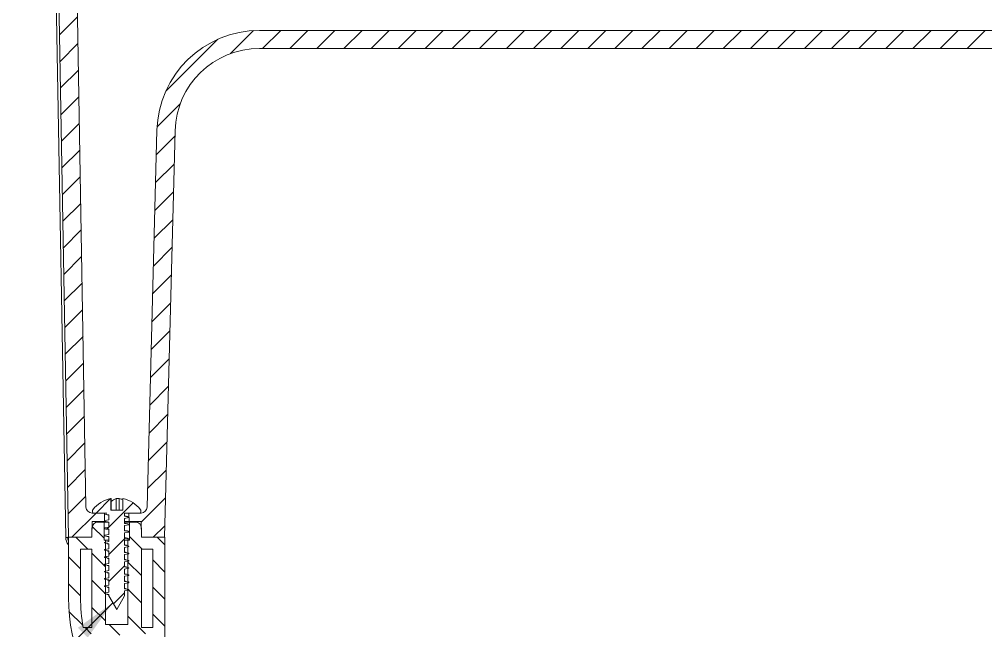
# Model space of a CAD drawing. Extents: x 14808 to 20058, y -13198 to -11680.
# Drawn here: x 15736.1 to 15816.2, y -12215.8 to -12165.2 of the extents above; entities that cross this region are included whole.
import ezdxf

# ---------------------------------------------------------------- set-up
doc = ezdxf.new("R2010")
doc.units = 0
doc.header["$LTSCALE"] = 7
doc.header["$MEASUREMENT"] = 0
doc.layers.get('0').update_dxf_attribs({"color": 2, "linetype": 'CONTINUOUS'})
doc.layers.add('D', color=2, linetype='CONTINUOUS')
doc.layers.add('DWG', color=7, linetype='CONTINUOUS')
doc.styles.add('GHS', font='romans', dxfattribs={"bigfont": 'ghs'})
doc.dimstyles.new('STANDARD$7', dxfattribs={"dimtxt": 3.5, "dimasz": 3, "dimexe": 1, "dimexo": 0.0625, "dimgap": 1, "dimtad": 1, "dimdec": 4, "dimzin": 0, "dimdsep": 46, "dimtxsty": 'GHS', "dimcen": 1, "dimclrt": 2, "dimadec": 0, "dimazin": 0, "dimtfac": 1, "dimtdec": 4, "dimtofl": 0, "dimtmove": 0, "dimatfit": 3, "dimfxl": 1, "dimtolj": 1, "dimtzin": 0, "dimarcsym": 0})
pattern_1 = [(45, (16191.9034, -11909.3088), (-1.122532, 1.122532), [])]

msp = doc.modelspace()

# ---------------------------------------------------------------- hatches: boundary and pattern name
at = {"linetype": 'Continuous', "lineweight": 0}
h = msp.add_hatch(dxfattribs=at)
h.set_pattern_fill('ANSI31', color=2, scale=0.5, style=0)
h.set_pattern_definition(pattern_1)
edge = h.paths.add_edge_path(flags=0)
edge.add_line((15741.646, -12205.576), (15740.529, -12141.568))
edge.add_line((15740.529, -12141.568), (15739.029, -12141.568))
edge.add_line((15739.029, -12141.568), (15740.19, -12208.068))
edge.add_line((15740.19, -12208.068), (15742.142, -12208.068))
edge.add_line((15742.142, -12208.068), (15742.165, -12206.768))
edge.add_line((15742.165, -12206.768), (15743.167, -12206.768))
edge.add_line((15743.167, -12206.768), (15743.18, -12206.068))
edge.add_line((15743.18, -12206.068), (15742.146, -12206.068))
edge.add_ellipse((15742.146, -12205.568), major_axis=(0.5, 0), ratio=0.999976, start_angle=180.99998, end_angle=270, ccw=False)
h = msp.add_hatch(dxfattribs=at)
h.set_pattern_fill('ANSI31', color=2, scale=0.5, style=0)
h.set_pattern_definition(pattern_1)
edge = h.paths.add_edge_path(flags=0)
edge.add_line((15745.217, -12206.768), (15746.22, -12206.768))
edge.add_line((15746.22, -12206.768), (15746.242, -12208.068))
edge.add_line((15746.242, -12208.068), (15748.142, -12208.068))
edge.add_line((15748.142, -12208.068), (15749.024, -12174.384))
edge.add_arc((15756.022, -12174.568), 7, 90, 178.5, ccw=False)
edge.add_line((15756.022, -12167.568), (15928.363, -12167.568))
edge.add_arc((15928.363, -12174.568), 7, 1.5, 90, ccw=False)
edge.add_line((15935.36, -12174.384), (15936.242, -12208.068))
edge.add_line((15936.242, -12208.068), (15938.142, -12208.068))
edge.add_line((15938.142, -12208.068), (15938.165, -12206.768))
edge.add_line((15938.165, -12206.768), (15939.167, -12206.768))
edge.add_line((15939.167, -12206.768), (15939.18, -12206.068))
edge.add_line((15939.18, -12206.068), (15938.178, -12206.068))
edge.add_arc((15938.178, -12205.568), 0.5, 181.5, 270, ccw=False)
edge.add_line((15937.678, -12205.581), (15936.86, -12174.345))
edge.add_arc((15928.363, -12174.568), 8.5, 1.5, 90)
edge.add_line((15928.363, -12166.068), (15756.022, -12166.068))
edge.add_arc((15756.022, -12174.568), 8.5, 90, 178.5)
edge.add_line((15747.525, -12174.345), (15746.707, -12205.581))
edge.add_arc((15746.207, -12205.568), 0.5, 270, 358.5, ccw=False)
edge.add_line((15746.207, -12206.068), (15745.205, -12206.068))
edge.add_line((15745.205, -12206.068), (15745.217, -12206.768))
h = msp.add_hatch(dxfattribs=at)
h.set_pattern_fill('ANSI31', scale=0.5, style=0)
h.set_pattern_definition(pattern_1)
edge = h.paths.add_edge_path(flags=0)
edge.add_line((15743.542, -12212.812), (15743.542, -12212.942))
edge.add_line((15743.542, -12212.942), (15744.192, -12214.068))
edge.add_line((15744.192, -12214.068), (15744.842, -12212.942))
edge.add_line((15744.842, -12212.942), (15744.842, -12212.512))
edge.add_line((15744.842, -12212.512), (15745.192, -12212.45))
edge.add_line((15745.192, -12212.45), (15745.192, -12212.425))
edge.add_line((15745.192, -12212.425), (15745.192, -12212.4))
edge.add_line((15745.192, -12212.4), (15744.842, -12212.339))
edge.add_line((15744.842, -12212.339), (15744.842, -12211.912))
edge.add_line((15744.842, -12211.912), (15745.192, -12211.85))
edge.add_line((15745.192, -12211.85), (15745.192, -12211.825))
edge.add_line((15745.192, -12211.825), (15745.192, -12211.8))
edge.add_line((15745.192, -12211.8), (15744.842, -12211.739))
edge.add_line((15744.842, -12211.739), (15744.842, -12211.312))
edge.add_line((15744.842, -12211.312), (15745.192, -12211.25))
edge.add_line((15745.192, -12211.25), (15745.192, -12211.225))
edge.add_line((15745.192, -12211.225), (15745.192, -12211.2))
edge.add_line((15745.192, -12211.2), (15744.842, -12211.139))
edge.add_line((15744.842, -12211.139), (15744.842, -12210.712))
edge.add_line((15744.842, -12210.712), (15745.192, -12210.65))
edge.add_line((15745.192, -12210.65), (15745.192, -12210.625))
edge.add_line((15745.192, -12210.625), (15745.192, -12210.6))
edge.add_line((15745.192, -12210.6), (15744.842, -12210.539))
edge.add_line((15744.842, -12210.539), (15744.842, -12210.112))
edge.add_line((15744.842, -12210.112), (15745.192, -12210.05))
edge.add_line((15745.192, -12210.05), (15745.192, -12210.025))
edge.add_line((15745.192, -12210.025), (15745.192, -12210))
edge.add_line((15745.192, -12210), (15744.842, -12209.939))
edge.add_line((15744.842, -12209.939), (15744.842, -12209.512))
edge.add_line((15744.842, -12209.512), (15745.192, -12209.45))
edge.add_line((15745.192, -12209.45), (15745.192, -12209.425))
edge.add_line((15745.192, -12209.425), (15745.192, -12209.4))
edge.add_line((15745.192, -12209.4), (15744.842, -12209.339))
edge.add_line((15744.842, -12209.339), (15744.842, -12208.912))
edge.add_line((15744.842, -12208.912), (15745.192, -12208.85))
edge.add_line((15745.192, -12208.85), (15745.192, -12208.825))
edge.add_line((15745.192, -12208.825), (15745.192, -12208.8))
edge.add_line((15745.192, -12208.8), (15744.842, -12208.739))
edge.add_line((15744.842, -12208.739), (15744.842, -12208.312))
edge.add_line((15744.842, -12208.312), (15745.192, -12208.25))
edge.add_line((15745.192, -12208.25), (15745.192, -12208.225))
edge.add_line((15745.192, -12208.225), (15745.192, -12208.2))
edge.add_line((15745.192, -12208.2), (15744.842, -12208.139))
edge.add_line((15744.842, -12208.139), (15744.842, -12207.712))
edge.add_line((15744.842, -12207.712), (15745.192, -12207.65))
edge.add_line((15745.192, -12207.65), (15745.192, -12207.625))
edge.add_line((15745.192, -12207.625), (15745.192, -12207.6))
edge.add_line((15745.192, -12207.6), (15744.842, -12207.539))
edge.add_line((15744.842, -12207.539), (15744.842, -12207.112))
edge.add_line((15744.842, -12207.112), (15745.192, -12207.05))
edge.add_line((15745.192, -12207.05), (15745.192, -12207.025))
edge.add_line((15745.192, -12207.025), (15745.192, -12207))
edge.add_line((15745.192, -12207), (15744.842, -12206.939))
edge.add_line((15744.842, -12206.939), (15744.842, -12206.512))
edge.add_line((15744.842, -12206.512), (15745.192, -12206.45))
edge.add_line((15745.192, -12206.45), (15745.192, -12206.425))
edge.add_line((15745.192, -12206.425), (15745.192, -12206.4))
edge.add_line((15745.192, -12206.4), (15744.842, -12206.339))
edge.add_line((15744.842, -12206.339), (15744.842, -12206.068))
edge.add_line((15744.842, -12206.068), (15746.092, -12206.068))
edge.add_arc((15746.092, -12205.968), 0.1, 270, 360)
edge.add_line((15746.192, -12205.968), (15746.192, -12205.851))
edge.add_arc((15746.092, -12205.851), 0.1, 0, 37.65846)
edge.add_arc((15744.192, -12207.318), 2.5, 37.65846, 78.46304)
edge.add_line((15744.692, -12204.868), (15744.692, -12205.818))
edge.add_line((15744.692, -12205.818), (15743.692, -12205.818))
edge.add_line((15743.692, -12205.818), (15743.692, -12204.868))
edge.add_arc((15744.192, -12207.318), 2.5, 101.53696, 142.34154)
edge.add_arc((15742.292, -12205.851), 0.1, 142.34154, 180)
edge.add_line((15742.192, -12205.851), (15742.192, -12205.968))
edge.add_arc((15742.292, -12205.968), 0.1, 180, 270)
edge.add_line((15742.292, -12206.068), (15743.378, -12206.068))
edge.add_line((15743.378, -12206.068), (15743.192, -12206.1))
edge.add_line((15743.192, -12206.1), (15743.192, -12206.125))
edge.add_line((15743.192, -12206.125), (15743.192, -12206.15))
edge.add_line((15743.192, -12206.15), (15743.542, -12206.212))
edge.add_line((15743.542, -12206.212), (15743.542, -12206.639))
edge.add_line((15743.542, -12206.639), (15743.192, -12206.7))
edge.add_line((15743.192, -12206.7), (15743.192, -12206.725))
edge.add_line((15743.192, -12206.725), (15743.192, -12206.75))
edge.add_line((15743.192, -12206.75), (15743.542, -12206.812))
edge.add_line((15743.542, -12206.812), (15743.542, -12207.239))
edge.add_line((15743.542, -12207.239), (15743.192, -12207.3))
edge.add_line((15743.192, -12207.3), (15743.192, -12207.325))
edge.add_line((15743.192, -12207.325), (15743.192, -12207.35))
edge.add_line((15743.192, -12207.35), (15743.542, -12207.412))
edge.add_line((15743.542, -12207.412), (15743.542, -12207.839))
edge.add_line((15743.542, -12207.839), (15743.192, -12207.9))
edge.add_line((15743.192, -12207.9), (15743.192, -12207.925))
edge.add_line((15743.192, -12207.925), (15743.192, -12207.95))
edge.add_line((15743.192, -12207.95), (15743.542, -12208.012))
edge.add_line((15743.542, -12208.012), (15743.542, -12208.439))
edge.add_line((15743.542, -12208.439), (15743.192, -12208.5))
edge.add_line((15743.192, -12208.5), (15743.192, -12208.525))
edge.add_line((15743.192, -12208.525), (15743.192, -12208.55))
edge.add_line((15743.192, -12208.55), (15743.542, -12208.612))
edge.add_line((15743.542, -12208.612), (15743.542, -12209.039))
edge.add_line((15743.542, -12209.039), (15743.192, -12209.1))
edge.add_line((15743.192, -12209.1), (15743.192, -12209.125))
edge.add_line((15743.192, -12209.125), (15743.192, -12209.15))
edge.add_line((15743.192, -12209.15), (15743.542, -12209.212))
edge.add_line((15743.542, -12209.212), (15743.542, -12209.639))
edge.add_line((15743.542, -12209.639), (15743.192, -12209.7))
edge.add_line((15743.192, -12209.7), (15743.192, -12209.725))
edge.add_line((15743.192, -12209.725), (15743.192, -12209.75))
edge.add_line((15743.192, -12209.75), (15743.542, -12209.812))
edge.add_line((15743.542, -12209.812), (15743.542, -12210.239))
edge.add_line((15743.542, -12210.239), (15743.192, -12210.3))
edge.add_line((15743.192, -12210.3), (15743.192, -12210.325))
edge.add_line((15743.192, -12210.325), (15743.192, -12210.35))
edge.add_line((15743.192, -12210.35), (15743.542, -12210.412))
edge.add_line((15743.542, -12210.412), (15743.542, -12210.839))
edge.add_line((15743.542, -12210.839), (15743.192, -12210.9))
edge.add_line((15743.192, -12210.9), (15743.192, -12210.925))
edge.add_line((15743.192, -12210.925), (15743.192, -12210.95))
edge.add_line((15743.192, -12210.95), (15743.542, -12211.012))
edge.add_line((15743.542, -12211.012), (15743.542, -12211.439))
edge.add_line((15743.542, -12211.439), (15743.192, -12211.5))
edge.add_line((15743.192, -12211.5), (15743.192, -12211.525))
edge.add_line((15743.192, -12211.525), (15743.192, -12211.55))
edge.add_line((15743.192, -12211.55), (15743.542, -12211.612))
edge.add_line((15743.542, -12211.612), (15743.542, -12212.039))
edge.add_line((15743.542, -12212.039), (15743.192, -12212.1))
edge.add_line((15743.192, -12212.1), (15743.192, -12212.125))
edge.add_line((15743.192, -12212.125), (15743.192, -12212.15))
edge.add_line((15743.192, -12212.15), (15743.542, -12212.212))
edge.add_line((15743.542, -12212.212), (15743.542, -12212.639))
edge.add_line((15743.542, -12212.639), (15743.192, -12212.7))
edge.add_line((15743.192, -12212.7), (15743.192, -12212.725))
edge.add_line((15743.192, -12212.725), (15743.192, -12212.75))
edge.add_line((15743.192, -12212.75), (15743.542, -12212.812))
h = msp.add_hatch(dxfattribs=at)
h.set_pattern_fill('ANSI31', color=2, scale=0.5, angle=90, style=0)
h.set_pattern_definition([(135, (16191.9034, -11909.3088), (-1.122532, -1.122532), [])])
edge = h.paths.add_edge_path(flags=0)
edge.add_line((15740.192, -12208.068), (15740.192, -12213.068))
edge.add_arc((15755.192, -12213.068), 15, 180, 270)
edge.add_line((15755.192, -12228.068), (15929.192, -12228.068))
edge.add_arc((15929.192, -12213.068), 15, 270, 360)
edge.add_line((15944.192, -12213.068), (15944.192, -12208.068))
edge.add_line((15944.192, -12208.068), (15942.242, -12208.068))
edge.add_line((15942.242, -12208.068), (15942.242, -12207.318))
edge.add_arc((15941.742, -12207.318), 0.5, 0, 90)
edge.add_line((15941.742, -12206.818), (15941.242, -12206.818))
edge.add_line((15941.242, -12206.818), (15941.242, -12208.318))
edge.add_line((15941.242, -12208.318), (15941.117, -12208.318))
edge.add_line((15941.117, -12208.318), (15941.117, -12215.318))
edge.add_line((15941.117, -12215.318), (15939.267, -12215.318))
edge.add_line((15939.267, -12215.318), (15939.267, -12208.318))
edge.add_line((15939.267, -12208.318), (15939.142, -12208.318))
edge.add_line((15939.142, -12208.318), (15939.142, -12206.818))
edge.add_line((15939.142, -12206.818), (15938.642, -12206.818))
edge.add_arc((15938.642, -12207.318), 0.5, 90, 180)
edge.add_line((15938.142, -12207.318), (15938.142, -12208.068))
edge.add_line((15938.142, -12208.068), (15936.192, -12208.068))
edge.add_line((15936.192, -12208.068), (15936.192, -12218.068))
edge.add_arc((15931.192, -12218.068), 5, 270, 360, ccw=False)
edge.add_line((15931.192, -12223.068), (15753.192, -12223.068))
edge.add_arc((15753.192, -12218.068), 5, 180, 270, ccw=False)
edge.add_line((15748.192, -12218.068), (15748.192, -12208.068))
edge.add_line((15748.192, -12208.068), (15746.242, -12208.068))
edge.add_line((15746.242, -12208.068), (15746.242, -12207.318))
edge.add_arc((15745.742, -12207.318), 0.5, 0, 90)
edge.add_line((15745.742, -12206.818), (15745.242, -12206.818))
edge.add_line((15745.242, -12206.818), (15745.242, -12208.318))
edge.add_line((15745.242, -12208.318), (15745.117, -12208.318))
edge.add_line((15745.117, -12208.318), (15745.117, -12215.318))
edge.add_line((15745.117, -12215.318), (15743.267, -12215.318))
edge.add_line((15743.267, -12215.318), (15743.267, -12208.318))
edge.add_line((15743.267, -12208.318), (15743.142, -12208.318))
edge.add_line((15743.142, -12208.318), (15743.142, -12206.818))
edge.add_line((15743.142, -12206.818), (15742.642, -12206.818))
edge.add_arc((15742.642, -12207.318), 0.5, 90, 180)
edge.add_line((15742.142, -12207.318), (15742.142, -12208.068))
edge.add_line((15742.142, -12208.068), (15740.192, -12208.068))
edge = h.paths.add_edge_path(flags=0)
edge.add_line((15940.681, -12221.068), (15940.442, -12221.068))
edge.add_line((15940.442, -12221.068), (15940.442, -12216.068))
edge.add_line((15940.442, -12216.068), (15942.867, -12216.068))
edge.add_arc((15929.192, -12213.068), 14, 325.1501, 347.62637, ccw=False)
h.paths.add_polyline_path([(15746.242, -12215.568), (15746.242, -12209.068), (15747.192, -12209.068), (15747.192, -12215.568)], flags=0)
edge = h.paths.add_edge_path(flags=0)
edge.add_line((15942.242, -12215.568), (15942.242, -12209.068))
edge.add_line((15942.242, -12209.068), (15943.192, -12209.068))
edge.add_line((15943.192, -12209.068), (15943.192, -12213.068))
edge.add_arc((15929.192, -12213.068), 14, 349.71344, 360, ccw=False)
edge.add_line((15942.967, -12215.568), (15942.242, -12215.568))
h.paths.add_polyline_path([(15776.942, -12224.068), (15776.942, -12227.068), (15764.442, -12227.068), (15764.442, -12224.068)], flags=0)
h.paths.add_polyline_path([(15802.942, -12224.068), (15802.942, -12227.068), (15790.442, -12227.068), (15790.442, -12224.068)], flags=0)
h.paths.add_polyline_path([(15828.942, -12224.068), (15828.942, -12227.068), (15816.442, -12227.068), (15816.442, -12224.068)], flags=0)
edge = h.paths.add_edge_path(flags=0)
edge.add_arc((15931.192, -12218.068), 6, 270, 286.95776)
edge.add_line((15932.942, -12223.807), (15932.942, -12226.556))
edge.add_arc((15929.192, -12213.068), 14, 270, 285.53679, ccw=False)
edge.add_line((15929.192, -12227.068), (15920.442, -12227.068))
edge.add_line((15920.442, -12227.068), (15920.442, -12224.068))
edge.add_line((15920.442, -12224.068), (15931.192, -12224.068))
h.paths.add_polyline_path([(15894.442, -12227.068), (15894.442, -12224.068), (15906.942, -12224.068), (15906.942, -12227.068)], flags=0)
h.paths.add_polyline_path([(15868.442, -12227.068), (15868.442, -12224.068), (15880.942, -12224.068), (15880.942, -12227.068)], flags=0)
h.paths.add_polyline_path([(15842.442, -12227.068), (15842.442, -12224.068), (15854.942, -12224.068), (15854.942, -12227.068)], flags=0)
edge = h.paths.add_edge_path(flags=0)
edge.add_line((15743.942, -12216.068), (15743.942, -12221.068))
edge.add_line((15743.942, -12221.068), (15743.703, -12221.068))
edge.add_arc((15755.192, -12213.068), 14, 192.37363, 214.8499, ccw=False)
edge.add_line((15741.517, -12216.068), (15743.942, -12216.068))
edge = h.paths.add_edge_path(flags=0)
edge.add_line((15747.996, -12221.068), (15744.442, -12221.068))
edge.add_line((15744.442, -12221.068), (15744.442, -12216.068))
edge.add_line((15744.442, -12216.068), (15747.192, -12216.068))
edge.add_line((15747.192, -12216.068), (15747.192, -12218.068))
edge.add_arc((15753.192, -12218.068), 6, 180, 210)
edge = h.paths.add_edge_path(flags=0)
edge.add_line((15939.942, -12221.568), (15939.942, -12222.036))
edge.add_arc((15929.192, -12213.068), 14, 287.67224, 320.16185, ccw=False)
edge.add_line((15933.442, -12226.407), (15933.442, -12223.63))
edge.add_arc((15931.192, -12218.068), 6, 292.02431, 324.31467)
edge.add_line((15936.066, -12221.568), (15939.942, -12221.568))
edge = h.paths.add_edge_path(flags=0)
edge.add_line((15744.442, -12222.036), (15744.442, -12221.568))
edge.add_line((15744.442, -12221.568), (15748.319, -12221.568))
edge.add_arc((15753.192, -12218.068), 6, 215.68533, 247.97569)
edge.add_line((15750.942, -12223.63), (15750.942, -12226.407))
edge.add_arc((15755.192, -12213.068), 14, 219.83815, 252.32776, ccw=False)
edge = h.paths.add_edge_path(flags=0)
edge.add_line((15937.192, -12216.068), (15939.942, -12216.068))
edge.add_line((15939.942, -12216.068), (15939.942, -12221.068))
edge.add_line((15939.942, -12221.068), (15936.388, -12221.068))
edge.add_arc((15931.192, -12218.068), 6, 330, 360)
edge.add_line((15937.192, -12218.068), (15937.192, -12216.068))
edge = h.paths.add_edge_path(flags=0)
edge.add_line((15742.142, -12209.068), (15742.142, -12215.568))
edge.add_line((15742.142, -12215.568), (15741.417, -12215.568))
edge.add_arc((15755.192, -12213.068), 14, 180, 190.28656, ccw=False)
edge.add_line((15741.192, -12213.068), (15741.192, -12209.068))
edge.add_line((15741.192, -12209.068), (15742.142, -12209.068))
h.paths.add_polyline_path([(15938.142, -12209.068), (15938.142, -12215.568), (15937.192, -12215.568), (15937.192, -12209.068)], flags=0)
h.paths.add_polyline_path([(15841.942, -12224.068), (15841.942, -12227.068), (15829.442, -12227.068), (15829.442, -12224.068)], flags=0)
h.paths.add_polyline_path([(15855.442, -12227.068), (15855.442, -12224.068), (15867.942, -12224.068), (15867.942, -12227.068)], flags=0)
h.paths.add_polyline_path([(15881.442, -12227.068), (15881.442, -12224.068), (15893.942, -12224.068), (15893.942, -12227.068)], flags=0)
h.paths.add_polyline_path([(15907.442, -12227.068), (15907.442, -12224.068), (15919.942, -12224.068), (15919.942, -12227.068)], flags=0)
h.paths.add_polyline_path([(15815.942, -12224.068), (15815.942, -12227.068), (15803.442, -12227.068), (15803.442, -12224.068)], flags=0)
h.paths.add_polyline_path([(15789.942, -12224.068), (15789.942, -12227.068), (15777.442, -12227.068), (15777.442, -12224.068)], flags=0)
edge = h.paths.add_edge_path(flags=0)
edge.add_line((15763.942, -12227.068), (15755.192, -12227.068))
edge.add_arc((15755.192, -12213.068), 14, 254.46321, 270, ccw=False)
edge.add_line((15751.442, -12226.556), (15751.442, -12223.807))
edge.add_arc((15753.192, -12218.068), 6, 253.04224, 270)
edge.add_line((15753.192, -12224.068), (15763.942, -12224.068))
edge.add_line((15763.942, -12224.068), (15763.942, -12227.068))

# ---------------------------------------------------------------- linework, layer by layer
at = {"color": 7, "linetype": 'Continuous', "lineweight": 15}
for p, q in [((15928.363, -12166.068), (15756.022, -12166.068)), ((15928.363, -12167.568), (15756.022, -12167.568)), ((15747.525, -12174.345), (15746.707, -12205.581)), ((15749.024, -12174.384), (15748.142, -12208.068)), ((15743.692, -12204.868), (15743.692, -12205.818)), ((15743.692, -12204.868), (15743.741, -12204.868)), ((15743.741, -12205.818), (15743.741, -12204.868)), ((15744.154, -12204.868), (15744.408, -12204.868)), ((15744.154, -12205.818), (15744.154, -12204.868)), ((15744.408, -12205.818), (15744.408, -12204.868)), ((15744.691, -12204.868), (15744.692, -12204.868)), ((15744.691, -12205.818), (15744.691, -12204.868)), ((15744.692, -12205.818), (15744.692, -12204.868)), ((15742.146, -12206.068), (15743.18, -12206.068)), ((15742.192, -12205.968), (15742.192, -12205.851)), ((15743.378, -12206.068), (15742.292, -12206.068)), ((15743.167, -12206.768), (15743.18, -12206.068)), ((15743.378, -12206.068), (15743.192, -12206.1)), ((15743.192, -12206.1), (15743.192, -12206.125)), ((15743.192, -12206.125), (15743.192, -12206.15)), ((15743.192, -12206.15), (15743.542, -12206.212)), ((15743.311, -12206.196), (15743.192, -12206.15)), ((15743.542, -12206.639), (15743.542, -12206.212)), ((15743.692, -12205.818), (15744.692, -12205.818)), ((15746.092, -12206.068), (15744.842, -12206.068)), ((15744.842, -12206.068), (15744.842, -12206.339)), ((15745.192, -12206.4), (15744.842, -12206.339)), ((15744.842, -12206.512), (15745.192, -12206.45)), ((15744.842, -12206.512), (15744.842, -12206.939)), ((15745.192, -12206.425), (15745.192, -12206.4)), ((15745.192, -12206.45), (15745.192, -12206.425)), ((15745.205, -12206.068), (15745.217, -12206.768)), ((15745.205, -12206.068), (15746.207, -12206.068)), ((15746.192, -12205.851), (15746.192, -12205.968)), ((15742.142, -12208.068), (15742.165, -12206.768)), ((15742.142, -12208.068), (15742.142, -12207.318)), ((15743.167, -12206.768), (15742.165, -12206.768)), ((15742.642, -12206.818), (15743.142, -12206.818)), ((15743.142, -12208.318), (15743.142, -12206.818)), ((15743.142, -12206.818), (15743.542, -12206.818)), ((15743.167, -12206.768), (15743.289, -12206.768)), ((15743.542, -12206.639), (15743.192, -12206.7)), ((15743.192, -12206.7), (15743.192, -12206.725)), ((15743.192, -12206.725), (15743.192, -12206.75)), ((15743.192, -12206.75), (15743.542, -12206.812)), ((15743.542, -12207.239), (15743.192, -12207.3)), ((15743.192, -12207.3), (15743.192, -12207.325)), ((15743.542, -12207.239), (15743.542, -12206.812)), ((15744.842, -12206.768), (15745.217, -12206.768)), ((15744.842, -12206.818), (15745.242, -12206.818)), ((15745.192, -12207), (15744.842, -12206.939)), ((15744.842, -12207.112), (15745.192, -12207.05)), ((15744.842, -12207.112), (15744.842, -12207.539)), ((15745.192, -12207.025), (15745.192, -12207)), ((15745.192, -12207.05), (15745.192, -12207.025)), ((15746.22, -12206.768), (15745.217, -12206.768)), ((15745.242, -12206.818), (15745.242, -12208.318)), ((15745.242, -12206.818), (15745.742, -12206.818)), ((15746.22, -12206.768), (15746.242, -12208.068)), ((15746.242, -12207.318), (15746.242, -12208.068)), ((15739.966, -12208.085), (15740.137, -12208.085)), ((15740.137, -12208.068), (15740.19, -12208.068)), ((15740.137, -12208.085), (15740.137, -12208.068)), ((15740.19, -12208.068), (15742.142, -12208.068)), ((15740.192, -12208.068), (15742.142, -12208.068)), ((15740.192, -12213.068), (15740.192, -12208.068)), ((15743.192, -12207.325), (15743.192, -12207.35)), ((15743.192, -12207.35), (15743.542, -12207.412)), ((15743.542, -12207.839), (15743.192, -12207.9)), ((15743.192, -12207.9), (15743.192, -12207.925)), ((15743.192, -12207.925), (15743.192, -12207.95)), ((15743.192, -12207.95), (15743.542, -12208.012)), ((15743.542, -12207.839), (15743.542, -12207.412)), ((15743.542, -12208.439), (15743.542, -12208.012)), ((15745.192, -12207.6), (15744.842, -12207.539)), ((15744.842, -12207.712), (15745.192, -12207.65)), ((15744.842, -12207.712), (15744.842, -12208.139)), ((15745.192, -12207.625), (15745.192, -12207.6)), ((15745.192, -12207.65), (15745.192, -12207.625)), ((15746.242, -12208.068), (15748.192, -12208.068)), ((15746.242, -12208.068), (15748.142, -12208.068)), ((15748.192, -12208.068), (15748.192, -12218.068)), ((15743.142, -12208.318), (15743.267, -12208.318)), ((15743.542, -12208.439), (15743.192, -12208.5)), ((15743.192, -12208.5), (15743.192, -12208.525)), ((15743.192, -12208.525), (15743.192, -12208.55)), ((15743.192, -12208.55), (15743.542, -12208.612)), ((15743.267, -12215.318), (15743.267, -12208.318)), ((15743.267, -12208.318), (15743.542, -12208.318)), ((15743.542, -12209.039), (15743.542, -12208.612)), ((15745.192, -12208.2), (15744.842, -12208.139)), ((15744.842, -12208.312), (15745.192, -12208.25)), ((15744.842, -12208.312), (15744.842, -12208.739)), ((15744.842, -12208.318), (15745.117, -12208.318)), ((15745.192, -12208.8), (15744.842, -12208.739)), ((15744.842, -12208.912), (15745.192, -12208.85)), ((15744.842, -12208.912), (15744.842, -12209.339)), ((15745.192, -12208.2), (15745.074, -12208.154)), ((15745.117, -12208.318), (15745.117, -12215.318)), ((15745.117, -12208.318), (15745.242, -12208.318)), ((15745.192, -12208.225), (15745.192, -12208.2)), ((15745.192, -12208.25), (15745.192, -12208.225)), ((15745.192, -12208.825), (15745.192, -12208.8)), ((15745.192, -12208.85), (15745.192, -12208.825)), ((15741.192, -12209.068), (15742.142, -12209.068)), ((15741.192, -12213.068), (15741.192, -12209.068)), ((15742.142, -12215.568), (15742.142, -12209.068)), ((15743.542, -12209.039), (15743.192, -12209.1)), ((15743.192, -12209.1), (15743.192, -12209.125)), ((15743.192, -12209.125), (15743.192, -12209.15)), ((15743.192, -12209.15), (15743.542, -12209.212)), ((15743.542, -12209.639), (15743.192, -12209.7)), ((15743.192, -12209.7), (15743.192, -12209.725)), ((15743.542, -12209.639), (15743.542, -12209.212)), ((15745.192, -12209.4), (15744.842, -12209.339)), ((15744.842, -12209.512), (15745.192, -12209.45)), ((15744.842, -12209.512), (15744.842, -12209.939)), ((15745.192, -12209.425), (15745.192, -12209.4)), ((15745.192, -12209.45), (15745.192, -12209.425)), ((15746.242, -12209.068), (15747.192, -12209.068)), ((15746.242, -12215.568), (15746.242, -12209.068)), ((15747.192, -12209.068), (15747.192, -12215.568)), ((15743.192, -12209.725), (15743.192, -12209.75)), ((15743.192, -12209.75), (15743.542, -12209.812)), ((15743.542, -12210.239), (15743.192, -12210.3)), ((15743.192, -12210.3), (15743.192, -12210.325)), ((15743.192, -12210.325), (15743.192, -12210.35)), ((15743.192, -12210.35), (15743.542, -12210.412)), ((15743.542, -12210.239), (15743.542, -12209.812)), ((15743.542, -12210.839), (15743.542, -12210.412)), ((15745.192, -12210), (15744.842, -12209.939)), ((15744.842, -12210.112), (15745.192, -12210.05)), ((15744.842, -12210.112), (15744.842, -12210.539)), ((15745.192, -12210.025), (15745.192, -12210)), ((15745.192, -12210.05), (15745.192, -12210.025)), ((15743.542, -12210.839), (15743.192, -12210.9)), ((15743.192, -12210.9), (15743.192, -12210.925)), ((15743.192, -12210.925), (15743.192, -12210.95)), ((15743.192, -12210.95), (15743.542, -12211.012)), ((15743.542, -12211.439), (15743.542, -12211.012)), ((15745.192, -12210.6), (15744.842, -12210.539)), ((15744.842, -12210.712), (15745.192, -12210.65)), ((15744.842, -12210.712), (15744.842, -12211.139)), ((15745.192, -12211.2), (15744.842, -12211.139)), ((15744.842, -12211.312), (15745.192, -12211.25)), ((15744.842, -12211.312), (15744.842, -12211.739)), ((15745.192, -12210.625), (15745.192, -12210.6)), ((15745.192, -12210.65), (15745.192, -12210.625)), ((15745.192, -12211.225), (15745.192, -12211.2)), ((15745.192, -12211.25), (15745.192, -12211.225)), ((15743.542, -12211.439), (15743.192, -12211.5)), ((15743.192, -12211.5), (15743.192, -12211.525)), ((15743.192, -12211.525), (15743.192, -12211.55)), ((15743.192, -12211.55), (15743.542, -12211.612)), ((15743.542, -12212.039), (15743.192, -12212.1)), ((15743.192, -12212.1), (15743.192, -12212.125)), ((15743.542, -12212.039), (15743.542, -12211.612)), ((15745.192, -12211.8), (15744.842, -12211.739)), ((15744.842, -12211.912), (15745.192, -12211.85)), ((15744.842, -12211.912), (15744.842, -12212.339)), ((15745.192, -12211.825), (15745.192, -12211.8)), ((15745.192, -12211.85), (15745.192, -12211.825)), ((15743.192, -12212.125), (15743.192, -12212.15)), ((15743.192, -12212.15), (15743.542, -12212.212)), ((15743.542, -12212.639), (15743.192, -12212.7)), ((15743.192, -12212.7), (15743.192, -12212.725)), ((15743.192, -12212.725), (15743.192, -12212.75)), ((15743.192, -12212.75), (15743.542, -12212.812)), ((15743.542, -12212.639), (15743.542, -12212.212)), ((15743.542, -12212.942), (15743.542, -12212.812)), ((15745.192, -12212.4), (15744.842, -12212.339)), ((15744.842, -12212.512), (15745.192, -12212.45)), ((15744.842, -12212.512), (15744.842, -12212.942)), ((15745.192, -12212.425), (15745.192, -12212.4)), ((15745.192, -12212.45), (15745.192, -12212.425)), ((15744.192, -12214.068), (15743.542, -12212.942)), ((15744.842, -12212.942), (15744.192, -12214.068)), ((15743.267, -12215.318), (15745.117, -12215.318)), ((15741.417, -12215.568), (15742.142, -12215.568)), ((15746.242, -12215.568), (15747.192, -12215.568))]:
    msp.add_line(p, q, dxfattribs=at)
for centre, radius, start, end in [((15756.022, -12174.568), 8.5, 90, 178.5), ((15756.022, -12174.568), 7, 90, 178.5), ((15744.192, -12207.318), 2.5, 101.53696, 142.34154), ((15744.503, -12205.906), 1.095, 108.56493, 134.05551), ((15744.036, -12206.598), 1.769, 68.29736, 77.86573), ((15744.192, -12207.318), 2.5, 37.65846, 78.46304), ((15746.207, -12205.568), 0.5, 270, 358.5), ((15742.292, -12205.851), 0.1, 142.34154, 180), ((15742.292, -12205.968), 0.1, 180, 270), ((15746.092, -12205.968), 0.1, 270, 0), ((15746.092, -12205.851), 0.1, 0, 37.65846), ((15742.642, -12207.318), 0.5, 90, 180), ((15745.742, -12207.318), 0.5, 0, 90), ((15740.966, -12208.068), 1, 181.01098, 219.33535), ((15755.192, -12213.068), 15, 180, 270), ((15755.192, -12213.068), 14, 180, 190.28656)]:
    msp.add_arc(centre, radius, start, end, dxfattribs=at)
at = {"color": 8, "linetype": 'Continuous', "lineweight": 15}
msp.add_arc((15740.966, -12208.068), 1, 180.99985, 219.302, dxfattribs=at)
at = {"color": 7, "linetype": 'Continuous', "lineweight": 15}
for centre, major_axis, ratio, start_param, end_param in [((15742.146, -12205.568), (0.5, 0), 0.999976, 3.159046, 4.712389), ((15741.137, -12208.068), (0.773, 0.634), 0.999876, 2.47232, 2.789052)]:
    msp.add_ellipse(centre, major_axis=major_axis, ratio=ratio, start_param=start_param, end_param=end_param, dxfattribs=at)
at = {"color": 8, "linetype": 'Continuous', "lineweight": 15}
msp.add_ellipse((15754.968, -12208.068), major_axis=(15.002, 0.018), ratio=0.001163, start_param=3.134629, end_param=3.141612, dxfattribs=at)
at = {"color": 7, "linetype": 'Continuous', "lineweight": 15}
for points, knots in [([(15743.305, -12206.195), (15743.374, -12206.209), (15743.454, -12206.225), (15743.532, -12206.243), (15743.542, -12206.245)], [0, 0, 0, 0, 0.870296, 1, 1, 1, 1]), ([(15745.08, -12206.354), (15745.01, -12206.34), (15744.93, -12206.324), (15744.852, -12206.307), (15744.842, -12206.305)], [0, 0, 0, 0, 0.8704372, 1, 1, 1, 1]), ([(15745.192, -12206.4), (15745.182, -12206.386), (15745.171, -12206.37), (15745.083, -12206.355), (15745.073, -12206.354)], [0, 0, 0, 0, 0.891936, 1, 1, 1, 1]), ([(15743.314, -12206.796), (15743.285, -12206.79), (15743.209, -12206.774), (15743.198, -12206.759), (15743.192, -12206.75)], [0, 0, 0, 0, 0.391841, 1, 1, 1, 1]), ([(15743.305, -12206.795), (15743.374, -12206.809), (15743.454, -12206.825), (15743.532, -12206.843), (15743.542, -12206.845)], [0, 0, 0, 0, 0.870296, 1, 1, 1, 1]), ([(15745.08, -12206.954), (15745.01, -12206.94), (15744.93, -12206.924), (15744.852, -12206.907), (15744.842, -12206.905)], [0, 0, 0, 0, 0.870437, 1, 1, 1, 1]), ([(15745.192, -12207), (15745.191, -12206.998), (15745.188, -12206.986), (15745.158, -12206.97), (15745.09, -12206.957), (15745.069, -12206.954)], [0, 0, 0, 0, 0.172484, 0.749223, 1, 1, 1, 1]), ([(15743.316, -12207.396), (15743.295, -12207.392), (15743.227, -12207.379), (15743.197, -12207.365), (15743.193, -12207.353), (15743.192, -12207.35)], [0, 0, 0, 0, 0.2539249, 0.8163138, 1, 1, 1, 1]), ([(15743.312, -12207.996), (15743.302, -12207.994), (15743.213, -12207.978), (15743.202, -12207.963), (15743.192, -12207.95)], [0, 0, 0, 0, 0.111192, 1, 1, 1, 1]), ([(15743.305, -12207.395), (15743.374, -12207.409), (15743.454, -12207.425), (15743.532, -12207.443), (15743.542, -12207.445)], [0, 0, 0, 0, 0.870296, 1, 1, 1, 1]), ([(15743.305, -12207.995), (15743.374, -12208.009), (15743.454, -12208.025), (15743.532, -12208.043), (15743.542, -12208.045)], [0, 0, 0, 0, 0.870296, 1, 1, 1, 1]), ([(15745.08, -12207.554), (15745.01, -12207.54), (15744.93, -12207.524), (15744.852, -12207.507), (15744.842, -12207.505)], [0, 0, 0, 0, 0.870437, 1, 1, 1, 1]), ([(15745.08, -12208.154), (15745.01, -12208.14), (15744.93, -12208.124), (15744.852, -12208.107), (15744.842, -12208.105)], [0, 0, 0, 0, 0.8704372, 1, 1, 1, 1]), ([(15745.192, -12207.6), (15745.186, -12207.591), (15745.176, -12207.575), (15745.1, -12207.56), (15745.07, -12207.554)], [0, 0, 0, 0, 0.6094208, 1, 1, 1, 1]), ([(15743.394, -12208.614), (15743.433, -12208.622), (15743.483, -12208.632), (15743.532, -12208.643), (15743.542, -12208.645)], [0, 0, 0, 0, 0.793141, 1, 1, 1, 1]), ([(15744.991, -12208.736), (15744.951, -12208.728), (15744.901, -12208.718), (15744.852, -12208.707), (15744.842, -12208.705)], [0, 0, 0, 0, 0.793346, 1, 1, 1, 1]), ([(15743.394, -12209.214), (15743.433, -12209.222), (15743.483, -12209.232), (15743.532, -12209.243), (15743.542, -12209.245)], [0, 0, 0, 0, 0.793141, 1, 1, 1, 1]), ([(15744.991, -12209.336), (15744.951, -12209.328), (15744.901, -12209.318), (15744.852, -12209.307), (15744.842, -12209.305)], [0, 0, 0, 0, 0.793346, 1, 1, 1, 1]), ([(15743.394, -12209.814), (15743.433, -12209.822), (15743.483, -12209.832), (15743.532, -12209.843), (15743.542, -12209.845)], [0, 0, 0, 0, 0.793141, 1, 1, 1, 1]), ([(15743.394, -12210.414), (15743.433, -12210.422), (15743.483, -12210.432), (15743.532, -12210.443), (15743.542, -12210.445)], [0, 0, 0, 0, 0.7931409, 1, 1, 1, 1]), ([(15744.991, -12209.936), (15744.951, -12209.928), (15744.901, -12209.918), (15744.852, -12209.907), (15744.842, -12209.905)], [0, 0, 0, 0, 0.793346, 1, 1, 1, 1]), ([(15744.991, -12210.536), (15744.951, -12210.528), (15744.901, -12210.518), (15744.852, -12210.507), (15744.842, -12210.505)], [0, 0, 0, 0, 0.7933461, 1, 1, 1, 1]), ([(15743.394, -12211.014), (15743.433, -12211.022), (15743.483, -12211.032), (15743.532, -12211.043), (15743.542, -12211.045)], [0, 0, 0, 0, 0.793141, 1, 1, 1, 1]), ([(15744.991, -12211.136), (15744.951, -12211.128), (15744.901, -12211.118), (15744.852, -12211.107), (15744.842, -12211.105)], [0, 0, 0, 0, 0.793346, 1, 1, 1, 1]), ([(15743.394, -12211.614), (15743.433, -12211.622), (15743.483, -12211.632), (15743.532, -12211.643), (15743.542, -12211.645)], [0, 0, 0, 0, 0.793141, 1, 1, 1, 1]), ([(15744.991, -12211.736), (15744.951, -12211.728), (15744.901, -12211.718), (15744.852, -12211.707), (15744.842, -12211.705)], [0, 0, 0, 0, 0.793346, 1, 1, 1, 1]), ([(15745.192, -12211.8), (15745.191, -12211.797), (15745.186, -12211.785), (15745.167, -12211.772), (15745.119, -12211.763), (15745.117, -12211.763)], [0, 0, 0, 0, 0.248193, 0.970572, 1, 1, 1, 1]), ([(15743.387, -12212.812), (15743.421, -12212.819), (15743.473, -12212.83), (15743.524, -12212.841), (15743.542, -12212.845)], [0, 0, 0, 0, 0.635056, 1, 1, 1, 1]), ([(15743.394, -12212.214), (15743.433, -12212.222), (15743.483, -12212.232), (15743.532, -12212.243), (15743.542, -12212.245)], [0, 0, 0, 0, 0.793141, 1, 1, 1, 1]), ([(15744.991, -12212.336), (15744.951, -12212.328), (15744.901, -12212.318), (15744.852, -12212.307), (15744.842, -12212.305)], [0, 0, 0, 0, 0.793346, 1, 1, 1, 1])]:
    msp.add_open_spline(points, degree=3, knots=knots, dxfattribs=at)
at = {"layer": 'DWG', "color": 7, "linetype": 'Continuous', "lineweight": 15}
for p, q in [((15738.797, -12141.568), (15739.966, -12208.085)), ((15738.797, -12141.568), (15739.966, -12208.085)), ((15739.029, -12141.568), (15740.19, -12208.068)), ((15740.529, -12141.568), (15741.646, -12205.576))]:
    msp.add_line(p, q, dxfattribs=at)

# ---------------------------------------------------------------- leaders
at = {"layer": 'D'}
msp.add_leader([(15743.867, -12213.505), (15736.123, -12221.232)], dimstyle='STANDARD$7', override={"dimscale": 1, "dimasz": 3.5, "dimtad": 0, "dimcen": 5, "dimtp": 0.1, "dimtm": 1e-09}, dxfattribs=at)

doc.saveas('drawing.dxf')
